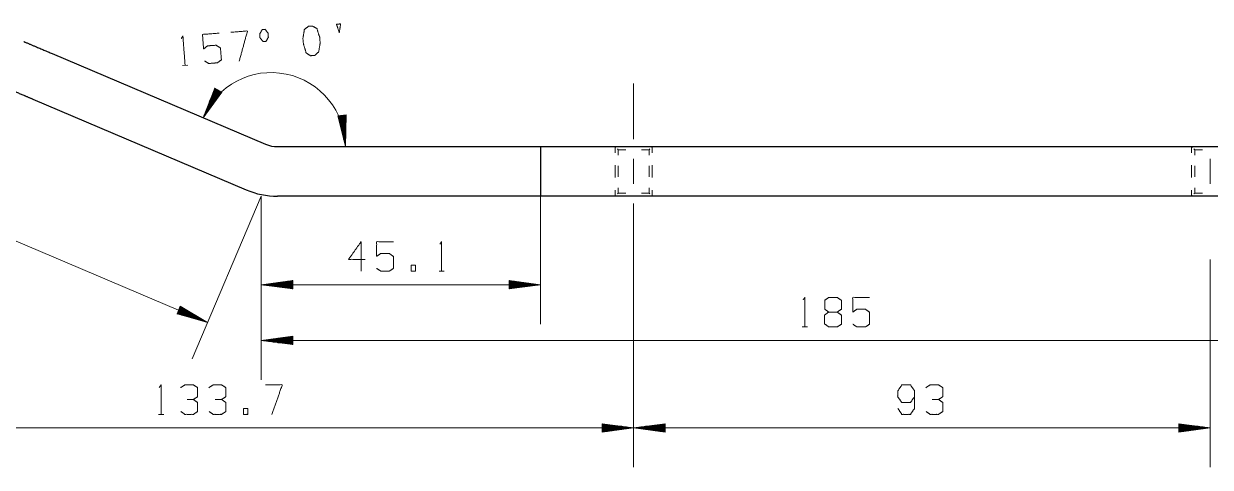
# Model space of a CAD drawing. Header units: millimetres. Extents: x 0 to 420, y 0 to 297.
# Drawn here: x 131.4 to 227.1, y 189.1 to 224.8 of the extents above; entities that cross this region are included whole.
import ezdxf

# ---------------------------------------------------------------- set-up
doc = ezdxf.new("R2010")
doc.units = ezdxf.units.MM
doc.layers.add('1', color=7, linetype='Continuous', true_color=0xffffff)

msp = doc.modelspace()

# ---------------------------------------------------------------- linework, layer by layer
at = {"layer": '1', "color": 30, "linetype": 'Continuous', "lineweight": 25}
for p, q in [((133.68, 222.428), (150.873, 215.13)), ((132.117, 218.746), (149.31, 211.448)), ((151.85, 214.931), (168.065, 214.931)), ((173.065, 214.931), (242.459, 214.931)), ((173.065, 214.931), (173.065, 210.931)), ((168.065, 210.931), (151.85, 210.931)), ((242.459, 210.931), (173.065, 210.931))]:
    msp.add_line(p, q, dxfattribs=at)
at = {"layer": '1', "color": 95, "linetype": 'Continuous', "lineweight": 18}
for p, q in [((144.181, 221.473), (144.604, 221.505)), ((164.868, 204.892), (165.292, 204.892)), ((194.158, 200.394), (194.582, 200.394)), ((142.24, 193.346), (142.664, 193.346))]:
    msp.add_line(p, q, dxfattribs=at)
at = {"layer": '1', "color": 13, "linetype": 'Continuous', "lineweight": 18}
for p, q in [((146.781, 219.649), (145.842, 217.265)), ((145.842, 217.265), (147.366, 219.325)), ((147.052, 219.499), (145.914, 217.446)), ((147.096, 219.474), (145.958, 217.422)), ((147.007, 219.524), (146.056, 217.808)), ((147.141, 219.45), (146.19, 217.734)), ((146.963, 219.548), (146.199, 218.171)), ((146.918, 219.573), (146.342, 218.533)), ((147.185, 219.425), (146.421, 218.047)), ((146.874, 219.598), (146.484, 218.895)), ((146.83, 219.622), (146.627, 219.257)), ((147.229, 219.401), (146.653, 218.36)), ((146.785, 219.647), (146.77, 219.619)), ((146.785, 219.647), (146.77, 219.619)), ((147.366, 219.325), (146.781, 219.649)), ((147.274, 219.376), (146.884, 218.673)), ((147.318, 219.351), (147.116, 218.986)), ((147.363, 219.327), (147.347, 219.299)), ((147.363, 219.327), (147.347, 219.299)), ((157.381, 217.492), (156.716, 217.422)), ((156.716, 217.422), (157.314, 214.931)), ((156.721, 217.423), (156.724, 217.391)), ((156.721, 217.423), (156.724, 217.391)), ((156.771, 217.428), (156.815, 217.013)), ((156.822, 217.433), (156.906, 216.634)), ((156.872, 217.439), (156.996, 216.256)), ((156.923, 217.444), (157.087, 215.877)), ((156.973, 217.449), (157.178, 215.499)), ((157.024, 217.455), (157.269, 215.12)), ((157.074, 217.46), (157.32, 215.126)), ((157.125, 217.465), (157.33, 215.515)), ((157.175, 217.471), (157.34, 215.904)), ((157.226, 217.476), (157.35, 216.293)), ((157.276, 217.481), (157.36, 216.682)), ((157.314, 214.931), (157.381, 217.492)), ((157.327, 217.487), (157.37, 217.071)), ((157.377, 217.492), (157.381, 217.46)), ((157.377, 217.492), (157.381, 217.46)), ((146.208, 200.756), (109.388, 216.386)), ((150.527, 210.931), (144.968, 197.834)), ((150.527, 210.931), (150.527, 200.625)), ((150.527, 210.931), (150.527, 196.127)), ((173.065, 210.931), (173.065, 200.625)), ((180.565, 205.83), (180.565, 189.079)), ((180.565, 205.83), (180.565, 189.079)), ((227.065, 205.83), (227.065, 189.079)), ((153.067, 204.134), (150.527, 203.8)), ((153.067, 203.825), (150.72, 203.825)), ((153.067, 203.876), (151.106, 203.876)), ((153.067, 203.927), (151.492, 203.927)), ((153.067, 203.978), (151.878, 203.978)), ((153.067, 204.028), (152.264, 204.028)), ((153.067, 204.079), (152.65, 204.079)), ((153.067, 204.13), (153.035, 204.13)), ((153.067, 204.13), (153.035, 204.13)), ((153.067, 203.465), (153.067, 204.134)), ((170.525, 204.134), (170.525, 203.465)), ((173.065, 203.8), (170.525, 204.134)), ((170.525, 204.13), (170.557, 204.13)), ((170.525, 204.13), (170.557, 204.13)), ((170.525, 204.079), (170.943, 204.079)), ((170.525, 204.028), (171.329, 204.028)), ((170.525, 203.978), (171.715, 203.978)), ((170.525, 203.927), (172.101, 203.927)), ((170.525, 203.876), (172.486, 203.876)), ((170.525, 203.825), (172.872, 203.825)), ((150.527, 203.8), (153.067, 203.465)), ((150.527, 203.8), (173.065, 203.8)), ((153.067, 203.774), (150.72, 203.774)), ((153.067, 203.724), (151.106, 203.724)), ((153.067, 203.673), (151.492, 203.673)), ((153.067, 203.622), (151.878, 203.622)), ((153.067, 203.571), (152.264, 203.571)), ((153.067, 203.52), (152.65, 203.52)), ((153.067, 203.47), (153.035, 203.47)), ((153.067, 203.47), (153.035, 203.47)), ((170.525, 203.465), (173.065, 203.8)), ((170.525, 203.774), (172.872, 203.774)), ((170.525, 203.724), (172.486, 203.724)), ((170.525, 203.673), (172.101, 203.673)), ((170.525, 203.622), (171.715, 203.622)), ((170.525, 203.571), (171.329, 203.571)), ((170.525, 203.52), (170.943, 203.52)), ((170.525, 203.47), (170.557, 203.47)), ((170.525, 203.47), (170.557, 203.47)), ((144.001, 202.057), (143.74, 201.441)), ((143.94, 201.912), (145.035, 201.448)), ((143.96, 201.959), (144.699, 201.645)), ((143.979, 202.006), (144.364, 201.843)), ((143.999, 202.053), (144.029, 202.04)), ((143.999, 202.053), (144.029, 202.04)), ((146.208, 200.756), (144.001, 202.057)), ((143.74, 201.441), (146.208, 200.756)), ((143.741, 201.445), (143.771, 201.432)), ((143.741, 201.445), (143.771, 201.432)), ((143.761, 201.492), (144.146, 201.328)), ((143.781, 201.538), (144.521, 201.224)), ((143.801, 201.585), (144.896, 201.12)), ((143.821, 201.632), (145.271, 201.016)), ((143.84, 201.679), (145.646, 200.912)), ((143.86, 201.725), (146.021, 200.808)), ((143.88, 201.772), (146.041, 200.855)), ((143.9, 201.819), (145.705, 201.053)), ((143.92, 201.866), (145.37, 201.25)), ((153.067, 199.636), (150.527, 199.302)), ((150.527, 199.302), (153.067, 198.967)), ((150.527, 199.302), (243.027, 199.302)), ((153.067, 199.327), (150.72, 199.327)), ((153.067, 199.276), (150.72, 199.276)), ((153.067, 199.378), (151.106, 199.378)), ((153.067, 199.226), (151.106, 199.226)), ((153.067, 199.429), (151.492, 199.429)), ((153.067, 199.175), (151.492, 199.175)), ((153.067, 199.48), (151.878, 199.48)), ((153.067, 199.124), (151.878, 199.124)), ((153.067, 199.53), (152.264, 199.53)), ((153.067, 199.073), (152.264, 199.073)), ((153.067, 199.581), (152.65, 199.581)), ((153.067, 199.632), (153.035, 199.632)), ((153.067, 199.632), (153.035, 199.632)), ((153.067, 198.967), (153.067, 199.636)), ((153.067, 199.022), (152.65, 199.022)), ((153.067, 198.972), (153.035, 198.972)), ((153.067, 198.972), (153.035, 198.972)), ((178.025, 192.588), (178.025, 191.919)), ((180.565, 192.254), (178.025, 192.588)), ((178.025, 192.584), (178.057, 192.584)), ((178.025, 192.584), (178.057, 192.584)), ((178.025, 192.533), (178.443, 192.533)), ((178.025, 192.482), (178.829, 192.482)), ((178.025, 192.431), (179.215, 192.431)), ((178.025, 192.381), (179.601, 192.381)), ((183.105, 192.588), (180.565, 192.254)), ((183.105, 192.381), (181.53, 192.381)), ((183.105, 192.431), (181.916, 192.431)), ((183.105, 192.482), (182.302, 192.482)), ((183.105, 192.533), (182.688, 192.533)), ((183.105, 192.584), (183.073, 192.584)), ((183.105, 192.584), (183.073, 192.584)), ((183.105, 191.919), (183.105, 192.588)), ((224.525, 192.588), (224.525, 191.919)), ((227.065, 192.254), (224.525, 192.588)), ((224.525, 192.584), (224.557, 192.584)), ((224.525, 192.584), (224.557, 192.584)), ((224.525, 192.533), (224.943, 192.533)), ((224.525, 192.482), (225.329, 192.482)), ((224.525, 192.431), (225.715, 192.431)), ((224.525, 192.381), (226.101, 192.381)), ((113.707, 192.254), (180.565, 192.254)), ((178.025, 192.33), (179.986, 192.33)), ((178.025, 192.279), (180.372, 192.279)), ((178.025, 191.919), (180.565, 192.254)), ((178.025, 192.228), (180.372, 192.228)), ((178.025, 192.177), (179.986, 192.177)), ((178.025, 192.127), (179.601, 192.127)), ((178.025, 192.076), (179.215, 192.076)), ((178.025, 192.025), (178.829, 192.025)), ((178.025, 191.974), (178.443, 191.974)), ((178.025, 191.923), (178.057, 191.923)), ((178.025, 191.923), (178.057, 191.923)), ((180.565, 192.254), (183.105, 191.919)), ((227.065, 192.254), (180.565, 192.254)), ((183.105, 192.279), (180.758, 192.279)), ((183.105, 192.228), (180.758, 192.228)), ((183.105, 192.33), (181.144, 192.33)), ((183.105, 192.177), (181.144, 192.177)), ((183.105, 192.127), (181.53, 192.127)), ((183.105, 192.076), (181.916, 192.076)), ((183.105, 192.025), (182.302, 192.025)), ((183.105, 191.974), (182.688, 191.974)), ((183.105, 191.923), (183.073, 191.923)), ((183.105, 191.923), (183.073, 191.923)), ((224.525, 192.33), (226.486, 192.33)), ((224.525, 192.279), (226.872, 192.279)), ((224.525, 191.919), (227.065, 192.254)), ((224.525, 192.228), (226.872, 192.228)), ((224.525, 192.177), (226.486, 192.177)), ((224.525, 192.127), (226.101, 192.127)), ((224.525, 192.076), (225.715, 192.076)), ((224.525, 192.025), (225.329, 192.025)), ((224.525, 191.974), (224.943, 191.974)), ((224.525, 191.923), (224.557, 191.923)), ((224.525, 191.923), (224.557, 191.923))]:
    msp.add_line(p, q, dxfattribs=at)
at = {"layer": '1', "color": 43, "linetype": 'Continuous', "lineweight": 18}
for p, q in [((179.065, 214.931), (179.065, 214.431)), ((179.065, 214.931), (179.128, 214.869)), ((179.253, 214.744), (179.315, 214.681)), ((179.315, 214.681), (179.315, 214.244)), ((181.815, 214.681), (181.878, 214.744)), ((181.815, 214.244), (181.815, 214.681)), ((182.003, 214.869), (182.065, 214.931)), ((182.065, 214.931), (182.065, 214.431)), ((225.565, 214.931), (225.565, 214.431)), ((225.565, 214.931), (225.628, 214.869)), ((225.753, 214.744), (225.815, 214.681)), ((225.815, 214.681), (225.815, 214.244)), ((179.065, 213.431), (179.065, 212.431)), ((182.065, 213.431), (182.065, 212.431)), ((225.565, 213.431), (225.565, 212.431)), ((179.315, 213.369), (179.315, 212.494)), ((181.815, 212.494), (181.815, 213.369)), ((225.815, 213.369), (225.815, 212.494)), ((179.315, 211.619), (179.315, 211.181)), ((181.815, 211.181), (181.815, 211.619)), ((225.815, 211.619), (225.815, 211.181)), ((179.065, 211.431), (179.065, 210.931)), ((179.128, 210.994), (179.065, 210.931)), ((179.315, 211.181), (179.253, 211.119)), ((181.81, 211.181), (181.809, 211.181)), ((181.815, 211.181), (181.814, 211.181)), ((181.878, 211.119), (181.815, 211.181)), ((182.065, 210.931), (182.003, 210.994)), ((182.065, 211.431), (182.065, 210.931)), ((225.565, 211.431), (225.565, 210.931)), ((225.628, 210.994), (225.565, 210.931)), ((225.815, 211.181), (225.753, 211.119))]:
    msp.add_line(p, q, dxfattribs=at)
at = {"layer": '1', "color": 252, "linetype": 'Continuous', "lineweight": 18}
for p, q in [((180.565, 213.935), (180.565, 211.928)), ((227.065, 213.935), (227.065, 211.928))]:
    msp.add_line(p, q, dxfattribs=at)
at = {"layer": '1', "color": 13, "linetype": 'Continuous', "lineweight": 18}
msp.add_arc((151.341, 214.931), 5.973, 0, 157, dxfattribs=at)
at = {"layer": '1', "color": 30, "linetype": 'Continuous', "lineweight": 25}
for radius in [2.5, 6.5]:
    msp.add_arc((151.85, 217.431), radius, 247, 270, dxfattribs=at)
at = {"layer": '1', "color": 95, "linetype": 'Continuous', "lineweight": 18}
for points, knots in [([(145.958, 221.833), (146.31, 221.635), (146.998, 221.687), (147.316, 221.937), (147.243, 222.884), (146.89, 223.108), (146.202, 223.056), (145.884, 222.806), (145.795, 223.977), (147.152, 224.081)], [0, 0, 0.062229, 0.168345, 0.230573, 0.376815, 0.441264, 0.547379, 0.609608, 0.790489, 1, 1]), ([(148.757, 221.821), (149.422, 224.253), (148.083, 224.151)], [0, 0, 0.652472, 1, 1]), ([(150.689, 223.397), (150.918, 223.415), (151.105, 223.755), (151.08, 224.079), (150.844, 224.387), (150.615, 224.369), (150.411, 224.028), (150.435, 223.704), (150.689, 223.397)], [0, 0, 0.085681, 0.230393, 0.351579, 0.496296, 0.581977, 0.730394, 0.851579, 1, 1]), ([(154.844, 222.284), (155.16, 222.559), (155.283, 223.27), (155.247, 223.744), (155.015, 224.454), (154.663, 224.652), (154.329, 224.627), (154.011, 224.377), (153.89, 223.641), (153.943, 223.168), (154.155, 222.483), (154.509, 222.259), (154.844, 222.284)], [0, 0, 0.067527, 0.183973, 0.260584, 0.380945, 0.446144, 0.500308, 0.565507, 0.685863, 0.762531, 0.87831, 0.945836, 1, 1]), ([(156.828, 224.115), (156.599, 224.8), (156.933, 224.825), (156.828, 224.115)], [0, 0, 0.406598, 0.595725, 1, 1]), ([(144.087, 223.647), (144.213, 223.857), (144.393, 221.489)], [0, 0, 0.09349, 1, 1]), ([(158.922, 205.842), (157.579, 205.842), (158.586, 207.267), (158.586, 204.892)], [0, 0, 0.24587, 0.565295, 1, 1]), ([(159.838, 205.117), (160.173, 204.892), (160.863, 204.892), (161.199, 205.117), (161.199, 206.067), (160.863, 206.317), (160.173, 206.317), (159.838, 206.092), (159.838, 207.267), (161.199, 207.267)], [0, 0, 0.062228, 0.168344, 0.230572, 0.376816, 0.441265, 0.54738, 0.609608, 0.79049, 1, 1]), ([(164.938, 207.067), (165.08, 207.267), (165.08, 204.892)], [0, 0, 0.093486, 1, 1]), ([(162.627, 204.892), (162.962, 204.892), (162.962, 205.367), (162.627, 205.367), (162.627, 204.892)], [0, 0, 0.207091, 0.5, 0.707091, 1, 1]), ([(194.228, 202.569), (194.37, 202.769), (194.37, 200.394)], [0, 0, 0.093489, 1, 1]), ([(196.293, 201.594), (195.975, 201.819), (195.975, 202.544), (196.293, 202.769), (196.982, 202.769), (197.318, 202.544), (197.318, 201.819), (196.982, 201.594), (196.293, 201.594), (195.957, 201.344), (195.957, 200.644), (196.293, 200.394), (196.982, 200.394), (197.318, 200.619), (197.318, 201.344), (196.982, 201.594)], [0, 0, 0.047572, 0.136084, 0.183656, 0.267812, 0.317164, 0.405675, 0.455027, 0.539183, 0.590295, 0.675756, 0.726867, 0.811022, 0.860374, 0.948886, 1, 1]), ([(198.233, 200.619), (198.569, 200.394), (199.258, 200.394), (199.594, 200.619), (199.594, 201.569), (199.258, 201.819), (198.569, 201.819), (198.233, 201.594), (198.233, 202.769), (199.594, 202.769)], [0, 0, 0.062227, 0.168342, 0.230571, 0.376815, 0.441267, 0.547382, 0.609609, 0.79049, 1, 1]), ([(142.311, 195.521), (142.452, 195.721), (142.452, 193.346)], [0, 0, 0.093491, 1, 1]), ([(145.064, 194.546), (145.4, 194.771), (145.4, 195.496), (145.064, 195.721), (144.375, 195.721), (144.039, 195.496)], [0, 0, 0.153873, 0.429849, 0.583727, 0.846122, 1, 1]), ([(147.341, 194.546), (147.677, 194.771), (147.677, 195.496), (147.341, 195.721), (146.652, 195.721), (146.316, 195.496)], [0, 0, 0.153873, 0.429848, 0.583725, 0.846123, 1, 1]), ([(151.381, 193.346), (152.23, 195.721), (150.886, 195.721)], [0, 0, 0.65247, 1, 1]), ([(201.874, 193.821), (202.192, 193.346), (202.882, 193.346), (203.218, 193.821), (203.218, 195.246), (202.882, 195.721), (202.192, 195.721), (201.874, 195.246), (201.857, 194.771), (202.192, 194.296), (202.882, 194.296), (203.218, 194.771)], [0, 0, 0.076854, 0.169523, 0.247726, 0.439295, 0.517501, 0.610169, 0.687026, 0.750927, 0.829129, 0.921797, 1, 1]), ([(205.158, 194.546), (205.494, 194.771), (205.494, 195.496), (205.158, 195.721), (204.469, 195.721), (204.133, 195.496)], [0, 0, 0.153876, 0.429851, 0.583732, 0.846126, 1, 1]), ([(144.057, 193.571), (144.375, 193.346), (145.064, 193.346), (145.4, 193.571), (145.4, 194.296), (145.064, 194.546), (144.552, 194.546)], [0, 0, 0.124121, 0.343689, 0.472448, 0.70338, 0.836733, 1, 1]), ([(146.333, 193.571), (146.652, 193.346), (147.341, 193.346), (147.677, 193.571), (147.677, 194.296), (147.341, 194.546), (146.828, 194.546)], [0, 0, 0.124118, 0.343688, 0.472446, 0.703378, 0.83673, 1, 1]), ([(204.151, 193.571), (204.469, 193.346), (205.158, 193.346), (205.494, 193.571), (205.494, 194.296), (205.158, 194.546), (204.646, 194.546)], [0, 0, 0.124118, 0.343686, 0.472446, 0.703378, 0.836734, 1, 1]), ([(149.105, 193.346), (149.441, 193.346), (149.441, 193.821), (149.105, 193.821), (149.105, 193.346)], [0, 0, 0.207091, 0.5, 0.707091, 1, 1])]:
    msp.add_open_spline(points, degree=1, knots=knots, dxfattribs=at)
at = {"layer": '1', "color": 30, "linetype": 'Continuous', "lineweight": 25}
for points, knots in [([(131.379, 223.405), (131.491, 223.357), (132.327, 223.002), (133.68, 222.428)], [0, 0, 0.048941, 0.412214, 1, 1]), ([(132.117, 218.746), (131.406, 219.048), (130.255, 219.536), (129.816, 219.723)], [0, 0, 0.309016, 0.80902, 1, 1]), ([(168.065, 214.931), (170.235, 214.931), (171.974, 214.931), (172.57, 214.931), (173.065, 214.931)], [0, 0, 0.433885, 0.781833, 0.900969, 1, 1]), ([(173.065, 210.931), (172.94, 210.931), (171.974, 210.931), (170.235, 210.931), (168.065, 210.931)], [0, 0, 0.025071, 0.218167, 0.566115, 1, 1])]:
    msp.add_open_spline(points, degree=1, knots=knots, dxfattribs=at)
at = {"layer": '1', "color": 252, "linetype": 'Continuous', "lineweight": 18}
for points, knots in [([(180.565, 220.032), (180.565, 218.445), (180.565, 215.522)], [0, 0, 0.351985, 1, 1]), ([(180.565, 210.34), (180.565, 209.005), (180.565, 205.83)], [0, 0, 0.29603, 1, 1])]:
    msp.add_open_spline(points, degree=1, knots=knots, dxfattribs=at)
at = {"layer": '1', "color": 43, "linetype": 'Continuous', "lineweight": 18}
for points, knots in [([(179.315, 214.681), (179.786, 214.681), (179.94, 214.681)], [0, 0, 0.753043, 1, 1]), ([(181.19, 214.681), (181.345, 214.681), (181.815, 214.681)], [0, 0, 0.246924, 1, 1]), ([(225.815, 214.681), (225.939, 214.681), (226.44, 214.681)], [0, 0, 0.198075, 1, 1]), ([(179.939, 211.181), (179.757, 211.181), (179.315, 211.181)], [0, 0, 0.290688, 1, 1]), ([(181.809, 211.181), (181.639, 211.181), (181.185, 211.181)], [0, 0, 0.27182, 1, 1]), ([(226.439, 211.181), (225.931, 211.181), (225.815, 211.181)], [0, 0, 0.814067, 1, 1])]:
    msp.add_open_spline(points, degree=1, knots=knots, dxfattribs=at)

doc.saveas('drawing.dxf')
